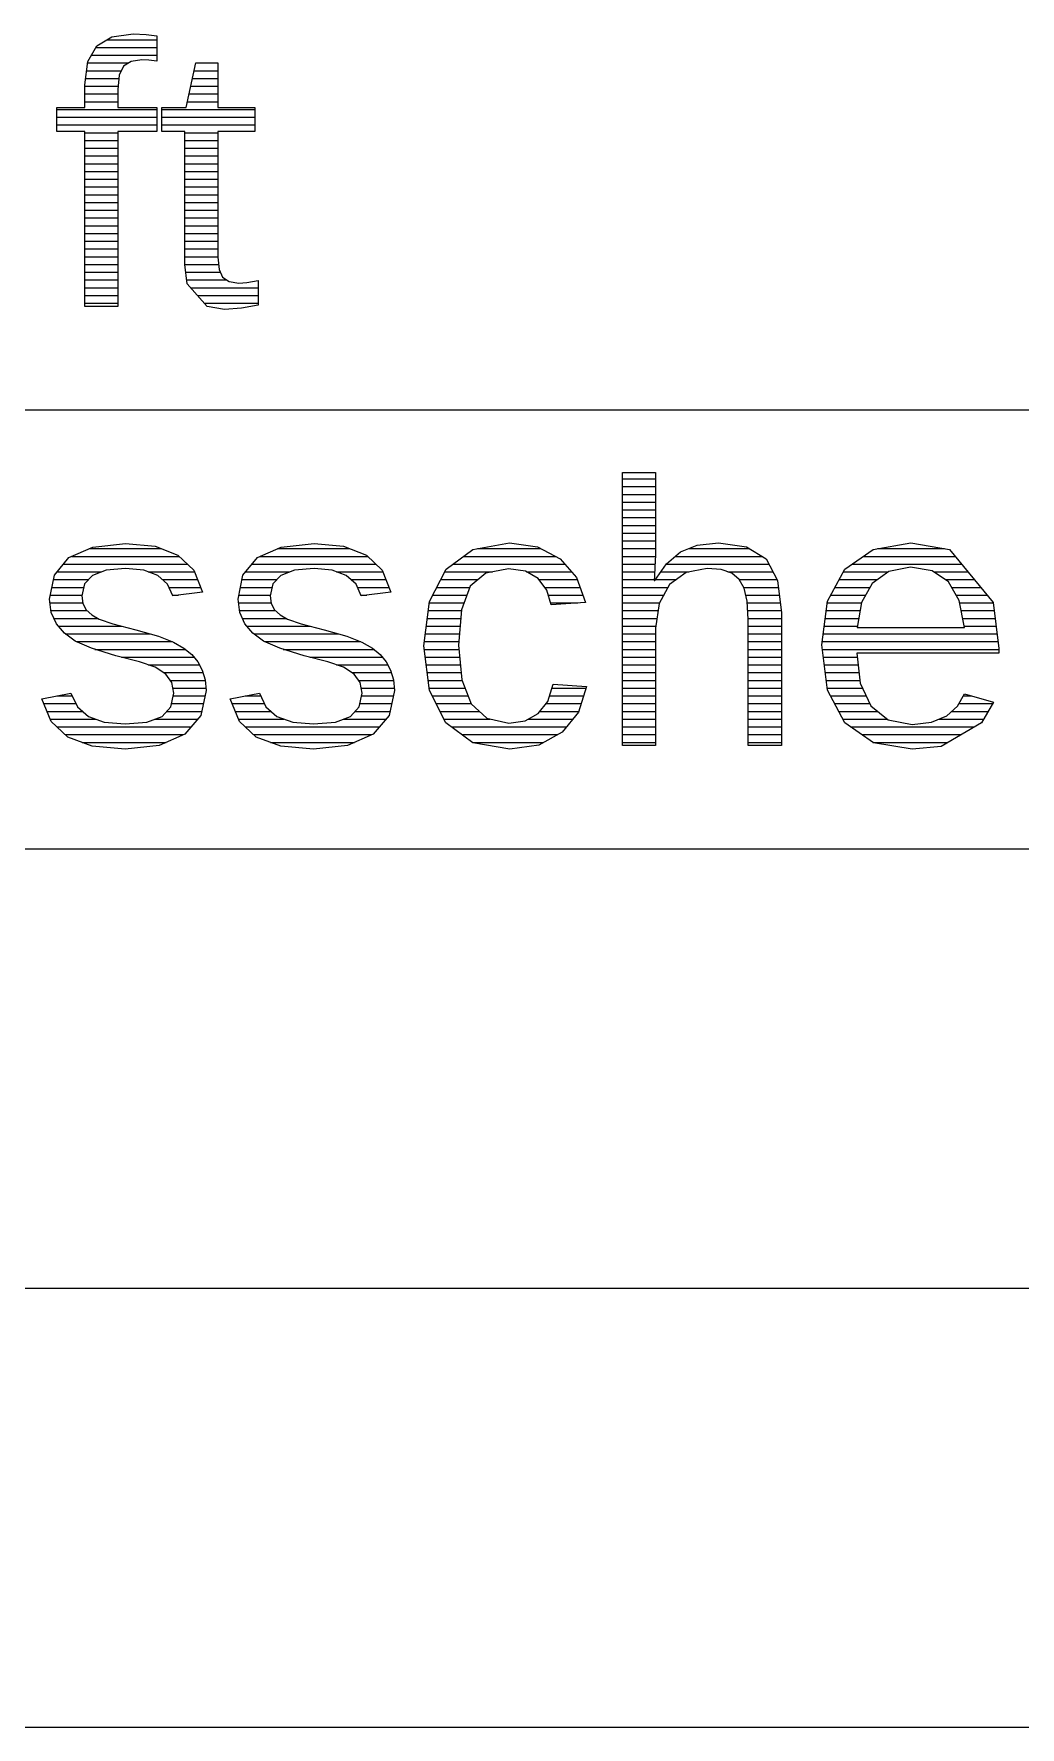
# Model space of a CAD drawing. Header units: millimetres. Extents: x 20 to 410, y 10 to 287.
# Drawn here: x 70.15 to 77.79, y 37.2 to 50.31 of the extents above; entities that cross this region are included whole.
import ezdxf

# ---------------------------------------------------------------- set-up
doc = ezdxf.new("R2010")
doc.units = ezdxf.units.MM
doc.layers.add('DUENN', color=7, linetype='Continuous', lineweight=25)
doc.layers.add('TEXT', color=7, linetype='Continuous', lineweight=13)

msp = doc.modelspace()

# ---------------------------------------------------------------- linework, layer by layer
at = {"layer": 'DUENN', "lineweight": 25}
for points in [[(20, 47.4), (200, 47.4)], [(20, 44), (200, 44)], [(20, 40.6), (200, 40.6)], [(20, 37.2), (200, 37.2)]]:
    msp.add_lwpolyline(points, dxfattribs=at)
at = {"layer": 'TEXT', "lineweight": 13}
for p, q in [((70.719, 50.265), (71.104, 50.265)), ((70.569, 50.085), (70.886, 50.085)), ((70.598, 50.145), (71.104, 50.145)), ((70.632, 50.205), (71.104, 50.205)), ((71.407, 50.085), (71.578, 50.085)), ((70.554, 49.965), (70.812, 49.965)), ((70.561, 50.025), (70.831, 50.025)), ((71.381, 49.965), (71.578, 49.965)), ((71.394, 50.025), (71.578, 50.025)), ((70.547, 49.905), (70.806, 49.905)), ((70.547, 49.845), (70.804, 49.845)), ((71.355, 49.845), (71.578, 49.845)), ((71.368, 49.905), (71.578, 49.905)), ((70.331, 49.725), (71.104, 49.725)), ((70.547, 49.785), (70.804, 49.785)), ((71.144, 49.725), (71.863, 49.725)), ((71.341, 49.785), (71.578, 49.785)), ((70.331, 49.665), (71.104, 49.665)), ((70.331, 49.605), (71.104, 49.605)), ((71.144, 49.665), (71.863, 49.665)), ((71.144, 49.605), (71.863, 49.605)), ((70.547, 49.545), (70.804, 49.545)), ((70.547, 49.485), (70.804, 49.485)), ((71.322, 49.545), (71.578, 49.545)), ((71.322, 49.485), (71.578, 49.485)), ((70.547, 49.425), (70.804, 49.425)), ((70.547, 49.365), (70.804, 49.365)), ((70.547, 49.305), (70.804, 49.305)), ((71.322, 49.425), (71.578, 49.425)), ((71.322, 49.365), (71.578, 49.365)), ((71.322, 49.305), (71.578, 49.305)), ((70.547, 49.245), (70.804, 49.245)), ((70.547, 49.185), (70.804, 49.185)), ((71.322, 49.245), (71.578, 49.245)), ((71.322, 49.185), (71.578, 49.185)), ((70.547, 49.125), (70.804, 49.125)), ((70.547, 49.065), (70.804, 49.065)), ((71.322, 49.125), (71.578, 49.125)), ((71.322, 49.065), (71.578, 49.065)), ((70.547, 49.005), (70.804, 49.005)), ((70.547, 48.945), (70.804, 48.945)), ((71.322, 49.005), (71.578, 49.005)), ((71.322, 48.945), (71.578, 48.945)), ((70.547, 48.885), (70.804, 48.885)), ((70.547, 48.825), (70.804, 48.825)), ((71.322, 48.885), (71.578, 48.885)), ((71.322, 48.825), (71.578, 48.825)), ((70.547, 48.765), (70.804, 48.765)), ((70.547, 48.705), (70.804, 48.705)), ((70.547, 48.645), (70.804, 48.645)), ((71.322, 48.765), (71.578, 48.765)), ((71.322, 48.705), (71.578, 48.705)), ((71.322, 48.645), (71.578, 48.645)), ((70.547, 48.585), (70.804, 48.585)), ((70.547, 48.525), (70.804, 48.525)), ((71.322, 48.585), (71.578, 48.585)), ((71.322, 48.525), (71.584, 48.525)), ((70.547, 48.465), (70.804, 48.465)), ((70.547, 48.405), (70.804, 48.405)), ((71.33, 48.465), (71.597, 48.465)), ((71.337, 48.405), (71.645, 48.405)), ((70.547, 48.345), (70.804, 48.345)), ((70.547, 48.285), (70.804, 48.285)), ((71.367, 48.345), (71.889, 48.345)), ((71.42, 48.285), (71.889, 48.285)), ((70.547, 48.225), (70.804, 48.225)), ((71.473, 48.225), (71.889, 48.225)), ((74.71, 46.865), (74.966, 46.865)), ((74.71, 46.805), (74.966, 46.805)), ((74.71, 46.745), (74.966, 46.745)), ((74.71, 46.685), (74.966, 46.685)), ((74.71, 46.625), (74.966, 46.625)), ((74.71, 46.565), (74.966, 46.565)), ((74.71, 46.505), (74.966, 46.505)), ((74.71, 46.445), (74.966, 46.445)), ((70.582, 46.325), (71.139, 46.325)), ((72.04, 46.325), (72.597, 46.325)), ((73.588, 46.325), (74.078, 46.325)), ((74.71, 46.385), (74.966, 46.385)), ((74.71, 46.325), (74.966, 46.325)), ((75.222, 46.325), (75.692, 46.325)), ((76.685, 46.325), (77.203, 46.325)), ((70.384, 46.205), (71.343, 46.205)), ((70.448, 46.265), (71.279, 46.265)), ((71.842, 46.205), (72.801, 46.205)), ((71.906, 46.265), (72.738, 46.265)), ((73.398, 46.205), (74.263, 46.205)), ((73.48, 46.265), (74.192, 46.265)), ((74.71, 46.265), (74.965, 46.265)), ((74.71, 46.205), (74.962, 46.205)), ((75.048, 46.205), (75.843, 46.205)), ((75.117, 46.265), (75.789, 46.265)), ((76.488, 46.205), (77.334, 46.205)), ((76.573, 46.265), (77.284, 46.265)), ((70.294, 46.025), (70.539, 46.025)), ((70.306, 46.085), (70.575, 46.085)), ((70.334, 46.145), (70.677, 46.145)), ((71.038, 46.145), (71.397, 46.145)), ((71.149, 46.085), (71.42, 46.085)), ((71.199, 46.025), (71.444, 46.025)), ((71.752, 46.025), (71.997, 46.025)), ((71.764, 46.085), (72.033, 46.085)), ((71.792, 46.145), (72.135, 46.145)), ((72.496, 46.145), (72.855, 46.145)), ((72.607, 46.085), (72.879, 46.085)), ((72.658, 46.025), (72.902, 46.025)), ((73.273, 46.025), (73.529, 46.025)), ((73.303, 46.085), (73.593, 46.085)), ((73.334, 46.145), (73.704, 46.145)), ((73.968, 46.145), (74.316, 46.145)), ((74.064, 46.085), (74.359, 46.085)), ((74.108, 46.025), (74.381, 46.025)), ((74.71, 46.145), (74.959, 46.145)), ((74.71, 46.085), (74.955, 46.085)), ((74.71, 46.025), (75.063, 46.025)), ((74.965, 46.085), (75.128, 46.085)), ((75.006, 46.145), (75.227, 46.145)), ((75.524, 46.145), (75.875, 46.145)), ((75.614, 46.085), (75.907, 46.085)), ((75.649, 46.025), (75.917, 46.025)), ((76.356, 46.025), (76.626, 46.025)), ((76.389, 46.085), (76.684, 46.085)), ((76.421, 46.145), (76.766, 46.145)), ((77.119, 46.145), (77.384, 46.145)), ((77.209, 46.085), (77.434, 46.085)), ((77.258, 46.025), (77.484, 46.025)), ((70.279, 45.905), (70.532, 45.905)), ((70.282, 45.965), (70.525, 45.965)), ((71.226, 45.965), (71.272, 45.965)), ((71.737, 45.905), (71.99, 45.905)), ((71.74, 45.965), (71.984, 45.965)), ((72.684, 45.965), (72.73, 45.965)), ((73.215, 45.905), (73.484, 45.905)), ((73.242, 45.965), (73.506, 45.965)), ((74.136, 45.965), (74.403, 45.965)), ((74.154, 45.905), (74.363, 45.905)), ((74.71, 45.965), (75.03, 45.965)), ((74.71, 45.905), (74.997, 45.905)), ((75.665, 45.965), (75.924, 45.965)), ((75.676, 45.905), (75.931, 45.905)), ((76.297, 45.905), (76.559, 45.905)), ((76.324, 45.965), (76.592, 45.965)), ((77.292, 45.965), (77.533, 45.965)), ((77.319, 45.905), (77.58, 45.905)), ((70.286, 45.845), (70.565, 45.845)), ((70.308, 45.785), (70.648, 45.785)), ((71.745, 45.845), (72.023, 45.845)), ((71.767, 45.785), (72.107, 45.785)), ((73.2, 45.785), (73.458, 45.785)), ((73.207, 45.845), (73.463, 45.845)), ((74.71, 45.845), (74.986, 45.845)), ((74.71, 45.785), (74.977, 45.785)), ((75.679, 45.845), (75.938, 45.845)), ((75.682, 45.785), (75.941, 45.785)), ((76.281, 45.785), (76.538, 45.785)), ((76.289, 45.845), (76.549, 45.845)), ((77.331, 45.845), (77.587, 45.845)), ((77.343, 45.785), (77.594, 45.785)), ((70.342, 45.725), (70.832, 45.725)), ((70.396, 45.665), (71.052, 45.665)), ((71.801, 45.725), (72.29, 45.725)), ((71.855, 45.665), (72.51, 45.665)), ((73.185, 45.665), (73.448, 45.665)), ((73.192, 45.725), (73.453, 45.725)), ((74.71, 45.725), (74.969, 45.725)), ((74.71, 45.665), (74.966, 45.665)), ((75.683, 45.725), (75.941, 45.725)), ((75.683, 45.665), (75.941, 45.665)), ((76.265, 45.665), (77.609, 45.665)), ((76.273, 45.725), (76.528, 45.725)), ((77.355, 45.725), (77.602, 45.725)), ((70.481, 45.605), (71.226, 45.605)), ((70.626, 45.545), (71.328, 45.545)), ((71.939, 45.605), (72.684, 45.605)), ((72.084, 45.545), (72.787, 45.545)), ((73.177, 45.605), (73.443, 45.605)), ((73.177, 45.545), (73.444, 45.545)), ((74.71, 45.605), (74.966, 45.605)), ((74.71, 45.545), (74.966, 45.545)), ((75.683, 45.605), (75.941, 45.605)), ((75.683, 45.545), (75.941, 45.545)), ((76.257, 45.605), (77.616, 45.605)), ((76.258, 45.545), (77.622, 45.545)), ((70.832, 45.485), (71.393, 45.485)), ((71.038, 45.425), (71.435, 45.425)), ((71.157, 45.365), (71.462, 45.365)), ((72.29, 45.485), (72.852, 45.485)), ((72.497, 45.425), (72.893, 45.425)), ((72.615, 45.365), (72.921, 45.365)), ((73.184, 45.485), (73.449, 45.485)), ((73.192, 45.425), (73.455, 45.425)), ((73.199, 45.365), (73.46, 45.365)), ((74.71, 45.485), (74.966, 45.485)), ((74.71, 45.425), (74.966, 45.425)), ((74.71, 45.365), (74.966, 45.365)), ((75.683, 45.485), (75.941, 45.485)), ((75.683, 45.425), (75.941, 45.425)), ((75.683, 45.365), (75.941, 45.365)), ((76.266, 45.485), (76.527, 45.485)), ((76.273, 45.425), (76.534, 45.425)), ((76.281, 45.365), (76.541, 45.365)), ((71.209, 45.305), (71.479, 45.305)), ((71.229, 45.245), (71.484, 45.245)), ((72.668, 45.305), (72.937, 45.305)), ((72.687, 45.245), (72.942, 45.245)), ((73.206, 45.305), (73.467, 45.305)), ((73.214, 45.245), (73.49, 45.245)), ((74.163, 45.245), (74.426, 45.245)), ((74.71, 45.305), (74.966, 45.305)), ((74.71, 45.245), (74.966, 45.245)), ((75.683, 45.305), (75.941, 45.305)), ((75.683, 45.245), (75.941, 45.245)), ((76.289, 45.305), (76.548, 45.305)), ((76.296, 45.245), (76.568, 45.245)), ((70.23, 45.125), (70.478, 45.125)), ((70.331, 45.185), (70.45, 45.185)), ((71.219, 45.125), (71.464, 45.125)), ((71.232, 45.185), (71.477, 45.185)), ((71.688, 45.125), (71.937, 45.125)), ((71.79, 45.185), (71.909, 45.185)), ((72.677, 45.125), (72.923, 45.125)), ((72.69, 45.185), (72.935, 45.185)), ((73.237, 45.185), (73.513, 45.185)), ((73.268, 45.125), (73.536, 45.125)), ((74.119, 45.125), (74.389, 45.125)), ((74.145, 45.185), (74.408, 45.185)), ((74.71, 45.185), (74.966, 45.185)), ((74.71, 45.125), (74.966, 45.125)), ((75.683, 45.185), (75.941, 45.185)), ((75.683, 45.125), (75.941, 45.125)), ((76.321, 45.185), (76.596, 45.185)), ((76.353, 45.125), (76.624, 45.125)), ((77.314, 45.125), (77.574, 45.125)), ((77.348, 45.185), (77.41, 45.185)), ((70.255, 45.065), (70.529, 45.065)), ((70.281, 45.005), (70.631, 45.005)), ((71.089, 45.005), (71.421, 45.005)), ((71.181, 45.065), (71.452, 45.065)), ((71.713, 45.065), (71.988, 45.065)), ((71.739, 45.005), (72.089, 45.005)), ((72.548, 45.005), (72.879, 45.005)), ((72.639, 45.065), (72.91, 45.065)), ((73.298, 45.065), (73.6, 45.065)), ((73.328, 45.005), (73.686, 45.005)), ((73.979, 45.005), (74.324, 45.005)), ((74.072, 45.065), (74.37, 45.065)), ((74.71, 45.065), (74.966, 45.065)), ((74.71, 45.005), (74.966, 45.005)), ((75.683, 45.065), (75.941, 45.065)), ((75.683, 45.005), (75.941, 45.005)), ((76.385, 45.065), (76.686, 45.065)), ((76.417, 45.005), (76.761, 45.005)), ((77.16, 45.005), (77.506, 45.005)), ((77.258, 45.065), (77.54, 45.065)), ((70.333, 44.945), (71.369, 44.945)), ((70.397, 44.885), (71.311, 44.885)), ((71.792, 44.945), (72.827, 44.945)), ((71.855, 44.885), (72.77, 44.885)), ((73.385, 44.945), (74.275, 44.945)), ((73.467, 44.885), (74.207, 44.885)), ((74.71, 44.945), (74.966, 44.945)), ((74.71, 44.885), (74.966, 44.885)), ((75.683, 44.945), (75.941, 44.945)), ((75.683, 44.885), (75.941, 44.885)), ((76.476, 44.945), (77.435, 44.945)), ((76.562, 44.885), (77.332, 44.885)), ((70.527, 44.825), (71.177, 44.825)), ((71.985, 44.825), (72.636, 44.825)), ((73.549, 44.825), (74.098, 44.825)), ((74.71, 44.825), (74.966, 44.825)), ((75.683, 44.825), (75.941, 44.825)), ((76.648, 44.825), (77.228, 44.825))]:
    msp.add_line(p, q, dxfattribs=at)
for points in [[(70.804, 49.554), (70.804, 48.2), (70.547, 48.2), (70.547, 49.554), (70.331, 49.554), (70.331, 49.741), (70.547, 49.741), (70.547, 49.915), (70.571, 50.096), (70.64, 50.218), (70.757, 50.287), (70.923, 50.31), (71.022, 50.306), (71.104, 50.294), (71.104, 50.099), (71.044, 50.107), (70.99, 50.11), (70.906, 50.097), (70.848, 50.06), (70.815, 49.99), (70.804, 49.879), (70.804, 49.741), (71.104, 49.741), (71.104, 49.554), (70.804, 49.554)], [(71.889, 48.211), (71.761, 48.186), (71.63, 48.177), (71.495, 48.199), (71.341, 48.374), (71.322, 48.526), (71.322, 49.554), (71.144, 49.554), (71.144, 49.741), (71.332, 49.741), (71.407, 50.086), (71.578, 50.086), (71.578, 49.741), (71.863, 49.741), (71.863, 49.554), (71.578, 49.554), (71.578, 48.582), (71.587, 48.487), (71.614, 48.426), (71.664, 48.392), (71.741, 48.381), (71.803, 48.386), (71.889, 48.401), (71.889, 48.211)], [(75.452, 46.37), (75.67, 46.338), (75.822, 46.245), (75.911, 46.078), (75.941, 45.827), (75.941, 44.8), (75.683, 44.8), (75.683, 45.777), (75.675, 45.918), (75.653, 46.018), (75.613, 46.087), (75.555, 46.134), (75.473, 46.162), (75.365, 46.171), (75.202, 46.14), (75.075, 46.046), (74.993, 45.899), (74.966, 45.709), (74.966, 44.8), (74.71, 44.8), (74.71, 46.914), (74.966, 46.914), (74.966, 46.364), (74.965, 46.275), (74.961, 46.184), (74.957, 46.111), (74.955, 46.077), (74.959, 46.077), (75.05, 46.208), (75.158, 46.299), (75.289, 46.352), (75.452, 46.37)], [(70.861, 44.771), (70.606, 44.795), (70.417, 44.866), (70.288, 44.987), (70.214, 45.162), (70.44, 45.206), (70.491, 45.099), (70.576, 45.024), (70.698, 44.981), (70.861, 44.967), (71.029, 44.982), (71.146, 45.026), (71.214, 45.101), (71.237, 45.206), (71.221, 45.289), (71.174, 45.354), (71.092, 45.406), (70.972, 45.448), (70.788, 45.496), (70.599, 45.553), (70.474, 45.608), (70.391, 45.669), (70.328, 45.742), (70.288, 45.829), (70.275, 45.934), (70.313, 46.119), (70.425, 46.255), (70.61, 46.337), (70.863, 46.365), (71.092, 46.343), (71.268, 46.275), (71.391, 46.159), (71.458, 45.988), (71.228, 45.959), (71.188, 46.05), (71.113, 46.117), (71.004, 46.158), (70.863, 46.171), (70.712, 46.158), (70.607, 46.118), (70.545, 46.052), (70.524, 45.959), (70.533, 45.899), (70.558, 45.851), (70.601, 45.812), (70.66, 45.778), (70.764, 45.743), (70.942, 45.696), (71.117, 45.647), (71.235, 45.601), (71.315, 45.555), (71.377, 45.505), (71.423, 45.448), (71.457, 45.383), (71.479, 45.309), (71.486, 45.226), (71.445, 45.033), (71.321, 44.889), (71.124, 44.801), (70.861, 44.771)], [(72.319, 44.771), (72.064, 44.795), (71.875, 44.866), (71.746, 44.987), (71.672, 45.162), (71.899, 45.206), (71.949, 45.099), (72.034, 45.024), (72.157, 44.981), (72.319, 44.967), (72.488, 44.982), (72.604, 45.026), (72.672, 45.101), (72.695, 45.206), (72.679, 45.289), (72.632, 45.354), (72.55, 45.406), (72.43, 45.448), (72.246, 45.496), (72.057, 45.553), (71.932, 45.608), (71.849, 45.669), (71.786, 45.742), (71.747, 45.829), (71.734, 45.934), (71.771, 46.119), (71.884, 46.255), (72.068, 46.337), (72.322, 46.365), (72.551, 46.343), (72.727, 46.275), (72.849, 46.159), (72.917, 45.988), (72.686, 45.959), (72.647, 46.05), (72.571, 46.117), (72.462, 46.158), (72.322, 46.171), (72.171, 46.158), (72.065, 46.118), (72.003, 46.052), (71.983, 45.959), (71.991, 45.899), (72.017, 45.851), (72.059, 45.812), (72.118, 45.778), (72.222, 45.743), (72.4, 45.696), (72.575, 45.647), (72.693, 45.601), (72.774, 45.555), (72.835, 45.505), (72.881, 45.448), (72.915, 45.383), (72.937, 45.309), (72.944, 45.226), (72.903, 45.033), (72.78, 44.889), (72.582, 44.801), (72.319, 44.771)], [(73.83, 44.974), (73.956, 44.992), (74.058, 45.047), (74.133, 45.142), (74.172, 45.276), (74.431, 45.258), (74.369, 45.059), (74.242, 44.904), (74.061, 44.804), (73.837, 44.771), (73.552, 44.822), (73.343, 44.975), (73.216, 45.227), (73.173, 45.572), (73.216, 45.915), (73.344, 46.165), (73.552, 46.318), (73.834, 46.37), (74.051, 46.339), (74.227, 46.247), (74.353, 46.101), (74.423, 45.909), (74.159, 45.89), (74.124, 46.004), (74.057, 46.093), (73.959, 46.15), (73.827, 46.169), (73.651, 46.135), (73.532, 46.033), (73.464, 45.852), (73.441, 45.577), (73.465, 45.31), (73.538, 45.122), (73.659, 45.011), (73.83, 44.974)], [(76.953, 44.964), (77.103, 44.98), (77.22, 45.031), (77.304, 45.106), (77.356, 45.2), (77.581, 45.136), (77.49, 44.977), (77.176, 44.794), (76.953, 44.771), (76.652, 44.822), (76.432, 44.975), (76.298, 45.228), (76.254, 45.581), (76.298, 45.918), (76.432, 46.166), (76.649, 46.319), (76.943, 46.37), (77.24, 46.318), (77.58, 45.909), (77.622, 45.551), (77.622, 45.516), (76.523, 45.516), (76.55, 45.282), (76.632, 45.108), (76.767, 45), (76.953, 44.964)], [(76.939, 46.18), (76.772, 46.149), (76.643, 46.055), (76.559, 45.907), (76.526, 45.713), (77.357, 45.713), (77.316, 45.924), (77.233, 46.068), (77.108, 46.152), (76.939, 46.18)]]:
    msp.add_lwpolyline(points, close=True, dxfattribs=at)

doc.saveas('drawing.dxf')
